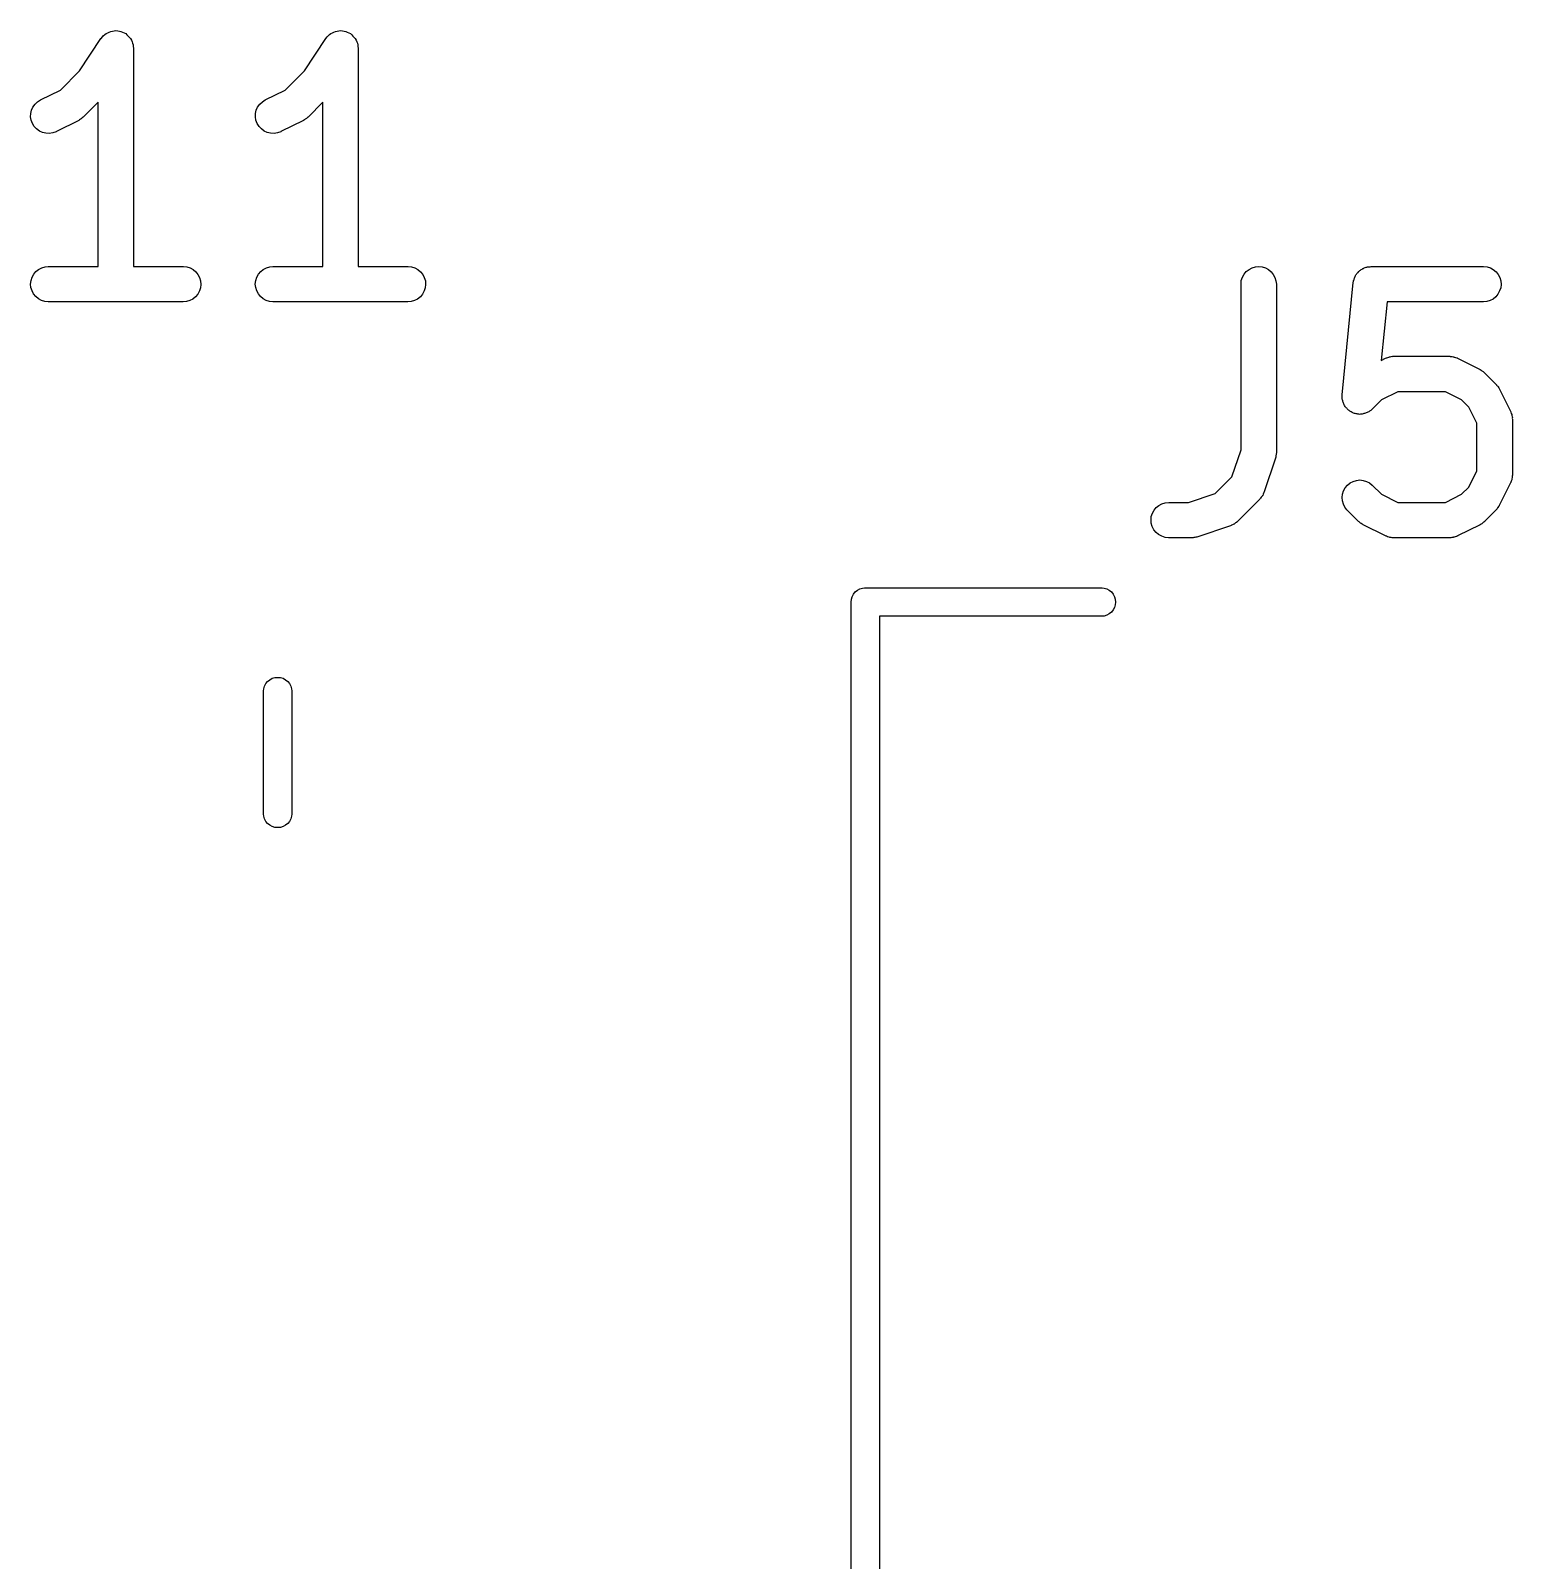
# Model space of a CAD drawing. Extents: x 85.9 to 159.2, y -122.9 to -78.6.
# Drawn here: x 107.46 to 113.74, y -110.96 to -104.48 of the extents above; entities that cross this region are included whole.
import ezdxf

# ---------------------------------------------------------------- set-up
doc = ezdxf.new("R2010")
doc.units = 0
doc.header["$MEASUREMENT"] = 0
doc.layers.add('BLACK', color=7, linetype='CONTINUOUS')

msp = doc.modelspace()

# ---------------------------------------------------------------- linework, layer by layer
at = {"layer": 'BLACK', "linetype": 'CONTINUOUS'}
for p, q in [((107.783, -104.49), (107.79, -104.486)), ((107.79, -104.486), (107.796, -104.483)), ((107.796, -104.483), (107.803, -104.481)), ((107.796, -104.483), (107.796, -104.483)), ((107.796, -104.483), (107.796, -104.483)), ((107.803, -104.481), (107.81, -104.479)), ((107.81, -104.479), (107.817, -104.478)), ((107.81, -104.479), (107.81, -104.479)), ((107.81, -104.479), (107.81, -104.479)), ((107.817, -104.478), (107.824, -104.477)), ((107.824, -104.477), (107.824, -104.477)), ((107.824, -104.477), (107.832, -104.478)), ((107.824, -104.477), (107.824, -104.477)), ((107.832, -104.478), (107.839, -104.479)), ((107.839, -104.479), (107.839, -104.479)), ((107.839, -104.479), (107.839, -104.479)), ((107.839, -104.479), (107.846, -104.481)), ((107.846, -104.481), (107.853, -104.483)), ((107.853, -104.483), (107.853, -104.483)), ((107.853, -104.483), (107.853, -104.483)), ((107.853, -104.483), (107.86, -104.487)), ((108.735, -104.49), (108.742, -104.486)), ((108.742, -104.486), (108.748, -104.483)), ((108.748, -104.483), (108.755, -104.481)), ((108.748, -104.483), (108.748, -104.483)), ((108.748, -104.483), (108.748, -104.483)), ((108.755, -104.481), (108.762, -104.479)), ((108.762, -104.479), (108.769, -104.478)), ((108.762, -104.479), (108.762, -104.479)), ((108.762, -104.479), (108.762, -104.479)), ((108.769, -104.478), (108.777, -104.477)), ((108.777, -104.477), (108.777, -104.477)), ((108.777, -104.477), (108.784, -104.478)), ((108.777, -104.477), (108.777, -104.477)), ((108.784, -104.478), (108.791, -104.479)), ((108.791, -104.479), (108.791, -104.479)), ((108.791, -104.479), (108.791, -104.479)), ((108.791, -104.479), (108.799, -104.481)), ((108.799, -104.481), (108.805, -104.483)), ((108.805, -104.483), (108.805, -104.483)), ((108.805, -104.483), (108.805, -104.483)), ((108.805, -104.483), (108.812, -104.487)), ((107.67, -104.647), (107.761, -104.511)), ((107.761, -104.511), (107.762, -104.51)), ((107.762, -104.51), (107.767, -104.504)), ((107.762, -104.51), (107.762, -104.51)), ((107.762, -104.51), (107.762, -104.51)), ((107.762, -104.51), (107.762, -104.51)), ((107.767, -104.504), (107.771, -104.499)), ((107.771, -104.499), (107.777, -104.494)), ((107.771, -104.499), (107.771, -104.499)), ((107.771, -104.499), (107.771, -104.499)), ((107.777, -104.494), (107.783, -104.49)), ((107.783, -104.49), (107.783, -104.49)), ((107.783, -104.49), (107.783, -104.49)), ((107.86, -104.487), (107.866, -104.49)), ((107.866, -104.49), (107.866, -104.49)), ((107.866, -104.49), (107.866, -104.49)), ((107.866, -104.49), (107.871, -104.495)), ((107.871, -104.495), (107.877, -104.5)), ((107.877, -104.5), (107.877, -104.5)), ((107.877, -104.5), (107.877, -104.5)), ((107.877, -104.5), (107.882, -104.506)), ((107.882, -104.506), (107.886, -104.511)), ((107.886, -104.511), (107.886, -104.511)), ((107.886, -104.511), (107.886, -104.511)), ((107.886, -104.511), (107.89, -104.518)), ((107.89, -104.518), (107.893, -104.524)), ((107.893, -104.524), (107.893, -104.524)), ((107.893, -104.524), (107.893, -104.524)), ((107.893, -104.524), (107.895, -104.531)), ((107.895, -104.531), (107.897, -104.538)), ((107.897, -104.538), (107.897, -104.538)), ((107.897, -104.538), (107.897, -104.538)), ((107.897, -104.538), (107.898, -104.545)), ((107.898, -104.545), (107.899, -104.552)), ((108.623, -104.647), (108.714, -104.511)), ((108.714, -104.51), (108.719, -104.504)), ((108.714, -104.511), (108.714, -104.51)), ((108.714, -104.51), (108.714, -104.51)), ((108.714, -104.51), (108.714, -104.51)), ((108.714, -104.51), (108.714, -104.51)), ((108.719, -104.504), (108.724, -104.499)), ((108.724, -104.499), (108.73, -104.494)), ((108.724, -104.499), (108.724, -104.499)), ((108.724, -104.499), (108.724, -104.499)), ((108.73, -104.494), (108.735, -104.49)), ((108.735, -104.49), (108.735, -104.49)), ((108.735, -104.49), (108.735, -104.49)), ((108.812, -104.487), (108.818, -104.49)), ((108.818, -104.49), (108.818, -104.49)), ((108.818, -104.49), (108.818, -104.49)), ((108.818, -104.49), (108.824, -104.495)), ((108.824, -104.495), (108.829, -104.5)), ((108.829, -104.5), (108.829, -104.5)), ((108.829, -104.5), (108.829, -104.5)), ((108.829, -104.5), (108.834, -104.506)), ((108.834, -104.506), (108.839, -104.511)), ((108.839, -104.511), (108.839, -104.511)), ((108.839, -104.511), (108.839, -104.511)), ((108.839, -104.511), (108.842, -104.518)), ((108.842, -104.518), (108.846, -104.524)), ((108.846, -104.524), (108.846, -104.524)), ((108.846, -104.524), (108.846, -104.524)), ((108.846, -104.524), (108.848, -104.531)), ((108.848, -104.531), (108.85, -104.538)), ((108.85, -104.538), (108.85, -104.538)), ((108.85, -104.538), (108.85, -104.538)), ((108.85, -104.538), (108.85, -104.545)), ((108.85, -104.545), (108.851, -104.552)), ((107.899, -104.552), (107.899, -105.477)), ((108.851, -104.552), (108.851, -105.477)), ((107.589, -104.729), (107.67, -104.647)), ((108.541, -104.729), (108.623, -104.647)), ((107.505, -104.771), (107.589, -104.729)), ((108.457, -104.771), (108.541, -104.729)), ((107.467, -104.814), (107.473, -104.801)), ((107.473, -104.801), (107.482, -104.789)), ((107.482, -104.789), (107.492, -104.779)), ((107.492, -104.779), (107.505, -104.771)), ((107.749, -104.781), (107.686, -104.844)), ((107.749, -105.477), (107.749, -104.781)), ((108.419, -104.814), (108.425, -104.801)), ((108.425, -104.801), (108.434, -104.789)), ((108.434, -104.789), (108.445, -104.779)), ((108.445, -104.779), (108.457, -104.771)), ((108.701, -104.781), (108.639, -104.844)), ((108.701, -105.477), (108.701, -104.781)), ((107.463, -104.843), (107.464, -104.828)), ((107.466, -104.857), (107.463, -104.843)), ((107.464, -104.828), (107.467, -104.814)), ((107.471, -104.871), (107.466, -104.857)), ((107.478, -104.884), (107.471, -104.871)), ((107.667, -104.858), (107.572, -104.905)), ((107.67, -104.855), (107.667, -104.858)), ((107.674, -104.853), (107.67, -104.855)), ((107.677, -104.851), (107.674, -104.853)), ((107.679, -104.85), (107.677, -104.851)), ((107.682, -104.847), (107.679, -104.85)), ((107.686, -104.844), (107.682, -104.847)), ((107.686, -104.844), (107.686, -104.844)), ((108.416, -104.828), (108.419, -104.814)), ((108.416, -104.843), (108.416, -104.828)), ((108.418, -104.857), (108.416, -104.843)), ((108.423, -104.871), (108.418, -104.857)), ((108.431, -104.884), (108.423, -104.871)), ((108.619, -104.858), (108.524, -104.905)), ((108.623, -104.855), (108.619, -104.858)), ((108.627, -104.853), (108.623, -104.855)), ((108.629, -104.851), (108.627, -104.853)), ((108.632, -104.85), (108.629, -104.851)), ((108.635, -104.847), (108.632, -104.85)), ((108.638, -104.844), (108.635, -104.847)), ((108.639, -104.844), (108.638, -104.844)), ((107.488, -104.894), (107.478, -104.884)), ((107.5, -104.903), (107.488, -104.894)), ((107.514, -104.909), (107.5, -104.903)), ((107.528, -104.912), (107.514, -104.909)), ((107.542, -104.913), (107.528, -104.912)), ((107.557, -104.911), (107.542, -104.913)), ((107.571, -104.906), (107.557, -104.911)), ((107.572, -104.905), (107.571, -104.906)), ((108.441, -104.894), (108.431, -104.884)), ((108.453, -104.903), (108.441, -104.894)), ((108.466, -104.909), (108.453, -104.903)), ((108.48, -104.912), (108.466, -104.909)), ((108.495, -104.913), (108.48, -104.912)), ((108.509, -104.911), (108.495, -104.913)), ((108.523, -104.906), (108.509, -104.911)), ((108.524, -104.905), (108.523, -104.906)), ((107.465, -105.537), (107.469, -105.523)), ((107.469, -105.523), (107.476, -105.51)), ((107.476, -105.51), (107.485, -105.499)), ((107.485, -105.499), (107.497, -105.49)), ((107.497, -105.49), (107.51, -105.483)), ((107.51, -105.483), (107.524, -105.479)), ((107.524, -105.479), (107.538, -105.477)), ((107.538, -105.477), (107.749, -105.477)), ((107.899, -105.477), (108.11, -105.477)), ((108.11, -105.477), (108.111, -105.477)), ((108.111, -105.477), (108.125, -105.479)), ((108.125, -105.479), (108.139, -105.483)), ((108.139, -105.483), (108.152, -105.49)), ((108.152, -105.49), (108.163, -105.5)), ((108.163, -105.5), (108.172, -105.511)), ((108.172, -105.511), (108.179, -105.524)), ((108.179, -105.524), (108.183, -105.538)), ((108.417, -105.537), (108.421, -105.523)), ((108.421, -105.523), (108.428, -105.51)), ((108.428, -105.51), (108.438, -105.499)), ((108.438, -105.499), (108.449, -105.49)), ((108.449, -105.49), (108.462, -105.483)), ((108.462, -105.483), (108.476, -105.479)), ((108.476, -105.479), (108.49, -105.477)), ((108.49, -105.477), (108.701, -105.477)), ((108.851, -105.477), (109.062, -105.477)), ((109.062, -105.477), (109.063, -105.477)), ((109.063, -105.477), (109.077, -105.479)), ((109.077, -105.479), (109.091, -105.483)), ((109.091, -105.483), (109.104, -105.49)), ((109.104, -105.49), (109.115, -105.5)), ((109.115, -105.5), (109.125, -105.511)), ((109.125, -105.511), (109.131, -105.524)), ((109.131, -105.524), (109.136, -105.538)), ((112.593, -105.537), (112.598, -105.523)), ((112.598, -105.523), (112.605, -105.51)), ((112.605, -105.51), (112.614, -105.499)), ((112.614, -105.499), (112.626, -105.49)), ((112.626, -105.49), (112.639, -105.483)), ((112.639, -105.483), (112.653, -105.479)), ((112.653, -105.479), (112.667, -105.477)), ((112.667, -105.477), (112.682, -105.479)), ((112.682, -105.479), (112.696, -105.483)), ((112.696, -105.483), (112.709, -105.49)), ((112.709, -105.49), (112.72, -105.5)), ((112.72, -105.5), (112.729, -105.511)), ((112.729, -105.511), (112.736, -105.524)), ((112.736, -105.524), (112.74, -105.538)), ((113.073, -105.527), (113.074, -105.523)), ((113.074, -105.523), (113.076, -105.52)), ((113.076, -105.52), (113.077, -105.516)), ((113.077, -105.516), (113.079, -105.513)), ((113.079, -105.513), (113.081, -105.51)), ((113.081, -105.51), (113.083, -105.507)), ((113.083, -105.507), (113.085, -105.504)), ((113.085, -105.504), (113.088, -105.502)), ((113.088, -105.502), (113.09, -105.499)), ((113.09, -105.499), (113.093, -105.497)), ((113.093, -105.497), (113.096, -105.494)), ((113.096, -105.494), (113.099, -105.492)), ((113.099, -105.492), (113.101, -105.49)), ((113.101, -105.49), (113.105, -105.488)), ((113.105, -105.488), (113.108, -105.486)), ((113.108, -105.486), (113.111, -105.485)), ((113.111, -105.485), (113.114, -105.483)), ((113.114, -105.483), (113.118, -105.482)), ((113.118, -105.482), (113.122, -105.48)), ((113.122, -105.48), (113.125, -105.48)), ((113.125, -105.48), (113.128, -105.479)), ((113.128, -105.479), (113.132, -105.478)), ((113.132, -105.478), (113.136, -105.478)), ((113.136, -105.478), (113.14, -105.478)), ((113.14, -105.478), (113.143, -105.477)), ((113.143, -105.477), (113.619, -105.477)), ((113.619, -105.477), (113.62, -105.477)), ((113.62, -105.477), (113.635, -105.479)), ((113.635, -105.479), (113.649, -105.483)), ((113.649, -105.483), (113.661, -105.49)), ((113.661, -105.49), (113.673, -105.5)), ((113.673, -105.5), (113.682, -105.511)), ((113.682, -105.511), (113.689, -105.524)), ((113.689, -105.524), (113.693, -105.538)), ((107.463, -105.552), (107.465, -105.537)), ((107.464, -105.566), (107.463, -105.552)), ((107.469, -105.58), (107.464, -105.566)), ((107.475, -105.593), (107.469, -105.58)), ((108.179, -105.581), (108.172, -105.594)), ((108.183, -105.567), (108.179, -105.581)), ((108.183, -105.538), (108.185, -105.553)), ((108.185, -105.553), (108.183, -105.567)), ((108.415, -105.552), (108.417, -105.537)), ((108.417, -105.566), (108.415, -105.552)), ((108.421, -105.58), (108.417, -105.566)), ((108.428, -105.593), (108.421, -105.58)), ((109.131, -105.581), (109.124, -105.594)), ((109.135, -105.567), (109.131, -105.581)), ((109.137, -105.553), (109.135, -105.567)), ((109.136, -105.538), (109.137, -105.553)), ((112.592, -105.551), (112.593, -105.537)), ((112.592, -105.552), (112.592, -105.551)), ((112.592, -106.254), (112.592, -105.552)), ((112.74, -105.538), (112.742, -105.552)), ((112.742, -105.552), (112.742, -106.267)), ((113.021, -106.021), (113.068, -105.545)), ((113.068, -105.544), (113.069, -105.541)), ((113.068, -105.545), (113.068, -105.544)), ((113.069, -105.537), (113.071, -105.533)), ((113.069, -105.541), (113.069, -105.537)), ((113.071, -105.53), (113.073, -105.527)), ((113.071, -105.533), (113.071, -105.53)), ((113.688, -105.581), (113.681, -105.594)), ((113.693, -105.567), (113.688, -105.581)), ((113.693, -105.538), (113.694, -105.553)), ((113.694, -105.553), (113.693, -105.567)), ((107.485, -105.605), (107.475, -105.593)), ((107.496, -105.614), (107.485, -105.605)), ((107.509, -105.621), (107.496, -105.614)), ((107.523, -105.626), (107.509, -105.621)), ((107.537, -105.627), (107.523, -105.626)), ((107.538, -105.627), (107.537, -105.627)), ((108.11, -105.627), (107.538, -105.627)), ((108.124, -105.626), (108.11, -105.627)), ((108.138, -105.622), (108.124, -105.626)), ((108.151, -105.615), (108.138, -105.622)), ((108.162, -105.606), (108.151, -105.615)), ((108.172, -105.594), (108.162, -105.606)), ((108.437, -105.605), (108.428, -105.593)), ((108.448, -105.614), (108.437, -105.605)), ((108.461, -105.621), (108.448, -105.614)), ((108.475, -105.626), (108.461, -105.621)), ((108.489, -105.627), (108.475, -105.626)), ((108.49, -105.627), (108.489, -105.627)), ((109.062, -105.627), (108.49, -105.627)), ((109.076, -105.626), (109.062, -105.627)), ((109.09, -105.622), (109.076, -105.626)), ((109.103, -105.615), (109.09, -105.622)), ((109.115, -105.606), (109.103, -105.615)), ((109.124, -105.594), (109.115, -105.606)), ((113.211, -105.627), (113.186, -105.876)), ((113.619, -105.627), (113.211, -105.627)), ((113.634, -105.626), (113.619, -105.627)), ((113.648, -105.622), (113.634, -105.626)), ((113.661, -105.615), (113.648, -105.622)), ((113.672, -105.606), (113.661, -105.615)), ((113.681, -105.594), (113.672, -105.606)), ((113.186, -105.876), (113.205, -105.866)), ((113.205, -105.866), (113.208, -105.865)), ((113.205, -105.866), (113.205, -105.866)), ((113.208, -105.865), (113.21, -105.864)), ((113.21, -105.864), (113.214, -105.863)), ((113.214, -105.863), (113.219, -105.861)), ((113.219, -105.861), (113.221, -105.86)), ((113.221, -105.86), (113.224, -105.86)), ((113.224, -105.86), (113.229, -105.859)), ((113.229, -105.859), (113.234, -105.858)), ((113.234, -105.858), (113.236, -105.859)), ((113.236, -105.859), (113.238, -105.858)), ((113.238, -105.858), (113.476, -105.858)), ((113.476, -105.858), (113.477, -105.858)), ((113.477, -105.858), (113.479, -105.859)), ((113.479, -105.859), (113.482, -105.859)), ((113.482, -105.859), (113.487, -105.859)), ((113.487, -105.859), (113.492, -105.86)), ((113.492, -105.86), (113.494, -105.861)), ((113.494, -105.861), (113.496, -105.861)), ((113.496, -105.861), (113.501, -105.863)), ((113.501, -105.863), (113.506, -105.864)), ((113.506, -105.864), (113.508, -105.865)), ((113.508, -105.865), (113.51, -105.866)), ((113.51, -105.866), (113.605, -105.914)), ((113.605, -105.914), (113.606, -105.914)), ((113.606, -105.914), (113.609, -105.917)), ((113.609, -105.917), (113.613, -105.919)), ((113.613, -105.919), (113.616, -105.921)), ((113.616, -105.921), (113.618, -105.922)), ((113.618, -105.922), (113.621, -105.925)), ((113.621, -105.925), (113.624, -105.928)), ((113.624, -105.928), (113.672, -105.976)), ((113.672, -105.976), (113.673, -105.976)), ((113.673, -105.976), (113.675, -105.98)), ((113.02, -106.028), (113.021, -106.025)), ((113.021, -106.032), (113.02, -106.028)), ((113.021, -106.025), (113.021, -106.021)), ((113.021, -106.036), (113.021, -106.032)), ((113.021, -106.039), (113.021, -106.036)), ((113.022, -106.043), (113.021, -106.039)), ((113.023, -106.046), (113.022, -106.043)), ((113.187, -106.043), (113.148, -106.082)), ((113.256, -106.008), (113.187, -106.043)), ((113.458, -106.008), (113.256, -106.008)), ((113.527, -106.043), (113.458, -106.008)), ((113.557, -106.073), (113.527, -106.043)), ((113.675, -105.98), (113.678, -105.983)), ((113.678, -105.983), (113.68, -105.985)), ((113.68, -105.985), (113.682, -105.988)), ((113.682, -105.988), (113.684, -105.991)), ((113.684, -105.991), (113.686, -105.995)), ((113.686, -105.995), (113.734, -106.09)), ((113.023, -106.05), (113.023, -106.046)), ((113.025, -106.053), (113.023, -106.05)), ((113.026, -106.057), (113.025, -106.053)), ((113.028, -106.06), (113.026, -106.057)), ((113.029, -106.064), (113.028, -106.06)), ((113.031, -106.067), (113.029, -106.064)), ((113.033, -106.07), (113.031, -106.067)), ((113.035, -106.073), (113.033, -106.07)), ((113.037, -106.076), (113.035, -106.073)), ((113.04, -106.078), (113.037, -106.076)), ((113.042, -106.081), (113.04, -106.078)), ((113.045, -106.084), (113.042, -106.081)), ((113.047, -106.086), (113.045, -106.084)), ((113.05, -106.088), (113.047, -106.086)), ((113.053, -106.091), (113.05, -106.088)), ((113.056, -106.092), (113.053, -106.091)), ((113.059, -106.094), (113.056, -106.092)), ((113.063, -106.096), (113.059, -106.094)), ((113.066, -106.098), (113.063, -106.096)), ((113.069, -106.099), (113.066, -106.098)), ((113.073, -106.1), (113.069, -106.099)), ((113.076, -106.101), (113.073, -106.1)), ((113.08, -106.102), (113.076, -106.101)), ((113.084, -106.102), (113.08, -106.102)), ((113.087, -106.103), (113.084, -106.102)), ((113.091, -106.103), (113.087, -106.103)), ((113.094, -106.104), (113.091, -106.103)), ((113.098, -106.103), (113.094, -106.104)), ((113.102, -106.103), (113.098, -106.103)), ((113.105, -106.103), (113.102, -106.103)), ((113.109, -106.102), (113.105, -106.103)), ((113.113, -106.101), (113.109, -106.102)), ((113.116, -106.101), (113.113, -106.101)), ((113.12, -106.099), (113.116, -106.101)), ((113.123, -106.098), (113.12, -106.099)), ((113.126, -106.096), (113.123, -106.098)), ((113.13, -106.095), (113.126, -106.096)), ((113.133, -106.093), (113.13, -106.095)), ((113.136, -106.091), (113.133, -106.093)), ((113.139, -106.089), (113.136, -106.091)), ((113.142, -106.087), (113.139, -106.089)), ((113.145, -106.085), (113.142, -106.087)), ((113.148, -106.082), (113.145, -106.085)), ((113.148, -106.082), (113.148, -106.082)), ((113.592, -106.142), (113.557, -106.073)), ((113.734, -106.09), (113.734, -106.091)), ((113.734, -106.091), (113.735, -106.093)), ((113.735, -106.093), (113.736, -106.095)), ((113.736, -106.095), (113.737, -106.1)), ((113.737, -106.1), (113.739, -106.105)), ((113.739, -106.105), (113.74, -106.107)), ((113.74, -106.107), (113.74, -106.109)), ((113.592, -106.344), (113.592, -106.142)), ((113.74, -106.109), (113.741, -106.114)), ((113.741, -106.114), (113.742, -106.119)), ((113.742, -106.119), (113.741, -106.122)), ((113.741, -106.122), (113.742, -106.124)), ((113.742, -106.124), (113.742, -106.362)), ((112.553, -106.369), (112.592, -106.254)), ((112.738, -106.29), (112.69, -106.433)), ((112.739, -106.286), (112.738, -106.29)), ((112.74, -106.282), (112.739, -106.286)), ((112.741, -106.276), (112.74, -106.279)), ((112.74, -106.279), (112.74, -106.282)), ((112.742, -106.268), (112.741, -106.272)), ((112.741, -106.272), (112.741, -106.276)), ((112.742, -106.267), (112.742, -106.268)), ((113.557, -106.413), (113.592, -106.344)), ((113.742, -106.363), (113.741, -106.365)), ((113.741, -106.365), (113.741, -106.367)), ((113.741, -106.367), (113.741, -106.372)), ((113.742, -106.362), (113.742, -106.363)), ((112.483, -106.439), (112.553, -106.369)), ((113.022, -106.442), (113.026, -106.428)), ((113.026, -106.428), (113.033, -106.415)), ((113.033, -106.415), (113.043, -106.404)), ((113.043, -106.404), (113.054, -106.395)), ((113.054, -106.395), (113.067, -106.388)), ((113.067, -106.388), (113.081, -106.384)), ((113.081, -106.384), (113.096, -106.382)), ((113.096, -106.382), (113.11, -106.384)), ((113.11, -106.384), (113.124, -106.388)), ((113.124, -106.388), (113.137, -106.395)), ((113.137, -106.395), (113.148, -106.404)), ((113.148, -106.404), (113.187, -106.443)), ((113.527, -106.443), (113.557, -106.413)), ((113.734, -106.395), (113.686, -106.491)), ((113.735, -106.393), (113.734, -106.395)), ((113.736, -106.391), (113.735, -106.393)), ((113.737, -106.387), (113.736, -106.391)), ((113.739, -106.382), (113.737, -106.387)), ((113.74, -106.377), (113.739, -106.38)), ((113.739, -106.38), (113.739, -106.382)), ((113.741, -106.372), (113.74, -106.377)), ((112.233, -106.499), (112.244, -106.49)), ((112.244, -106.49), (112.257, -106.483)), ((112.257, -106.483), (112.271, -106.479)), ((112.271, -106.479), (112.286, -106.477)), ((112.286, -106.477), (112.369, -106.477)), ((112.369, -106.477), (112.483, -106.439)), ((112.672, -106.463), (112.577, -106.558)), ((112.673, -106.461), (112.672, -106.463)), ((112.675, -106.459), (112.673, -106.461)), ((112.678, -106.455), (112.675, -106.459)), ((112.681, -106.451), (112.678, -106.455)), ((112.682, -106.449), (112.681, -106.451)), ((112.684, -106.448), (112.682, -106.449)), ((112.686, -106.443), (112.684, -106.448)), ((112.688, -106.438), (112.686, -106.443)), ((112.689, -106.436), (112.688, -106.438)), ((112.69, -106.434), (112.689, -106.436)), ((112.69, -106.433), (112.69, -106.434)), ((113.02, -106.456), (113.022, -106.442)), ((113.022, -106.471), (113.02, -106.456)), ((113.026, -106.485), (113.022, -106.471)), ((113.032, -106.498), (113.026, -106.485)), ((113.187, -106.443), (113.256, -106.477)), ((113.256, -106.477), (113.458, -106.477)), ((113.458, -106.477), (113.527, -106.443)), ((113.683, -106.495), (113.681, -106.499)), ((113.686, -106.492), (113.683, -106.495)), ((113.686, -106.491), (113.686, -106.492)), ((112.211, -106.552), (112.212, -106.537)), ((112.212, -106.566), (112.211, -106.552)), ((112.212, -106.537), (112.217, -106.523)), ((112.217, -106.523), (112.224, -106.51)), ((112.224, -106.51), (112.233, -106.499)), ((112.573, -106.562), (112.569, -106.564)), ((112.574, -106.56), (112.573, -106.562)), ((112.576, -106.559), (112.574, -106.56)), ((112.577, -106.558), (112.576, -106.559)), ((113.041, -106.509), (113.032, -106.498)), ((113.042, -106.51), (113.041, -106.509)), ((113.09, -106.558), (113.042, -106.51)), ((113.093, -106.56), (113.09, -106.558)), ((113.096, -106.563), (113.093, -106.56)), ((113.62, -106.561), (113.617, -106.564)), ((113.624, -106.559), (113.62, -106.561)), ((113.672, -106.51), (113.624, -106.558)), ((113.624, -106.558), (113.624, -106.559)), ((113.675, -106.507), (113.672, -106.51)), ((113.678, -106.504), (113.675, -106.507)), ((113.679, -106.501), (113.678, -106.504)), ((113.681, -106.499), (113.679, -106.501)), ((112.216, -106.58), (112.212, -106.566)), ((112.223, -106.593), (112.216, -106.58)), ((112.232, -106.605), (112.223, -106.593)), ((112.243, -106.614), (112.232, -106.605)), ((112.256, -106.621), (112.243, -106.614)), ((112.27, -106.626), (112.256, -106.621)), ((112.285, -106.627), (112.27, -106.626)), ((112.286, -106.627), (112.285, -106.627)), ((112.381, -106.627), (112.286, -106.627)), ((112.385, -106.627), (112.381, -106.627)), ((112.389, -106.627), (112.385, -106.627)), ((112.392, -106.626), (112.389, -106.627)), ((112.396, -106.626), (112.392, -106.626)), ((112.4, -106.625), (112.396, -106.626)), ((112.404, -106.624), (112.4, -106.625)), ((112.405, -106.624), (112.404, -106.624)), ((112.548, -106.576), (112.405, -106.624)), ((112.55, -106.575), (112.548, -106.576)), ((112.552, -106.574), (112.55, -106.575)), ((112.556, -106.572), (112.552, -106.574)), ((112.561, -106.57), (112.556, -106.572)), ((112.563, -106.569), (112.561, -106.57)), ((112.565, -106.568), (112.563, -106.569)), ((112.569, -106.564), (112.565, -106.568)), ((113.099, -106.565), (113.096, -106.563)), ((113.101, -106.567), (113.099, -106.565)), ((113.105, -106.569), (113.101, -106.567)), ((113.108, -106.571), (113.105, -106.569)), ((113.109, -106.572), (113.108, -106.571)), ((113.205, -106.619), (113.109, -106.572)), ((113.207, -106.62), (113.205, -106.619)), ((113.209, -106.621), (113.207, -106.62)), ((113.213, -106.623), (113.209, -106.621)), ((113.218, -106.625), (113.213, -106.623)), ((113.22, -106.625), (113.218, -106.625)), ((113.223, -106.626), (113.22, -106.625)), ((113.228, -106.626), (113.223, -106.626)), ((113.233, -106.627), (113.228, -106.626)), ((113.235, -106.627), (113.233, -106.627)), ((113.237, -106.627), (113.235, -106.627)), ((113.238, -106.627), (113.237, -106.627)), ((113.476, -106.627), (113.238, -106.627)), ((113.478, -106.627), (113.476, -106.627)), ((113.481, -106.627), (113.478, -106.627)), ((113.486, -106.626), (113.481, -106.627)), ((113.491, -106.626), (113.486, -106.626)), ((113.493, -106.625), (113.491, -106.626)), ((113.495, -106.625), (113.493, -106.625)), ((113.5, -106.623), (113.495, -106.625)), ((113.505, -106.622), (113.5, -106.623)), ((113.507, -106.621), (113.505, -106.622)), ((113.509, -106.62), (113.507, -106.621)), ((113.51, -106.619), (113.509, -106.62)), ((113.605, -106.572), (113.51, -106.619)), ((113.609, -106.57), (113.605, -106.572)), ((113.612, -106.568), (113.609, -106.57)), ((113.615, -106.566), (113.612, -106.568)), ((113.617, -106.564), (113.615, -106.566)), ((110.941, -106.888), (110.944, -106.877)), ((110.944, -106.877), (110.95, -106.867)), ((110.95, -106.867), (110.957, -106.857)), ((110.957, -106.857), (110.967, -106.85)), ((110.967, -106.85), (110.977, -106.844)), ((110.977, -106.844), (110.988, -106.841)), ((110.988, -106.841), (110.997, -106.84)), ((110.997, -106.84), (111, -106.84)), ((111, -106.84), (111.003, -106.84)), ((111.003, -106.84), (112.003, -106.84)), ((112.003, -106.84), (112.012, -106.841)), ((112.012, -106.841), (112.023, -106.844)), ((112.023, -106.844), (112.033, -106.85)), ((112.033, -106.85), (112.043, -106.857)), ((112.043, -106.857), (112.05, -106.867)), ((112.05, -106.867), (112.056, -106.877)), ((112.056, -106.877), (112.059, -106.888)), ((110.94, -106.9), (110.941, -106.888)), ((110.94, -106.903), (110.94, -106.9)), ((110.94, -114.897), (110.94, -106.903)), ((112.033, -106.95), (112.023, -106.956)), ((112.043, -106.943), (112.033, -106.95)), ((112.05, -106.933), (112.043, -106.943)), ((112.056, -106.923), (112.05, -106.933)), ((112.059, -106.912), (112.056, -106.923)), ((112.059, -106.888), (112.06, -106.9)), ((112.06, -106.9), (112.059, -106.912)), ((112.003, -106.96), (111.06, -106.96)), ((111.06, -106.96), (111.06, -114.84)), ((112.012, -106.959), (112.003, -106.96)), ((112.023, -106.956), (112.012, -106.959)), ((108.45, -107.276), (108.451, -107.267)), ((108.451, -107.267), (108.454, -107.256)), ((108.454, -107.256), (108.46, -107.245)), ((108.46, -107.245), (108.467, -107.236)), ((108.467, -107.236), (108.477, -107.229)), ((108.477, -107.229), (108.487, -107.223)), ((108.487, -107.223), (108.498, -107.22)), ((108.498, -107.22), (108.51, -107.219)), ((108.51, -107.219), (108.522, -107.22)), ((108.522, -107.22), (108.533, -107.223)), ((108.533, -107.223), (108.543, -107.229)), ((108.543, -107.229), (108.553, -107.236)), ((108.553, -107.236), (108.56, -107.245)), ((108.56, -107.245), (108.566, -107.256)), ((108.566, -107.256), (108.569, -107.267)), ((108.569, -107.267), (108.57, -107.276)), ((108.45, -107.799), (108.45, -107.276)), ((108.57, -107.276), (108.57, -107.799)), ((108.451, -107.808), (108.45, -107.799)), ((108.454, -107.819), (108.451, -107.808)), ((108.46, -107.83), (108.454, -107.819)), ((108.467, -107.839), (108.46, -107.83)), ((108.477, -107.846), (108.467, -107.839)), ((108.487, -107.852), (108.477, -107.846)), ((108.498, -107.855), (108.487, -107.852)), ((108.51, -107.856), (108.498, -107.855)), ((108.522, -107.855), (108.51, -107.856)), ((108.533, -107.852), (108.522, -107.855)), ((108.543, -107.846), (108.533, -107.852)), ((108.553, -107.839), (108.543, -107.846)), ((108.56, -107.83), (108.553, -107.839)), ((108.566, -107.819), (108.56, -107.83)), ((108.569, -107.808), (108.566, -107.819)), ((108.57, -107.799), (108.569, -107.808))]:
    msp.add_line(p, q, dxfattribs=at)

doc.saveas('drawing.dxf')
